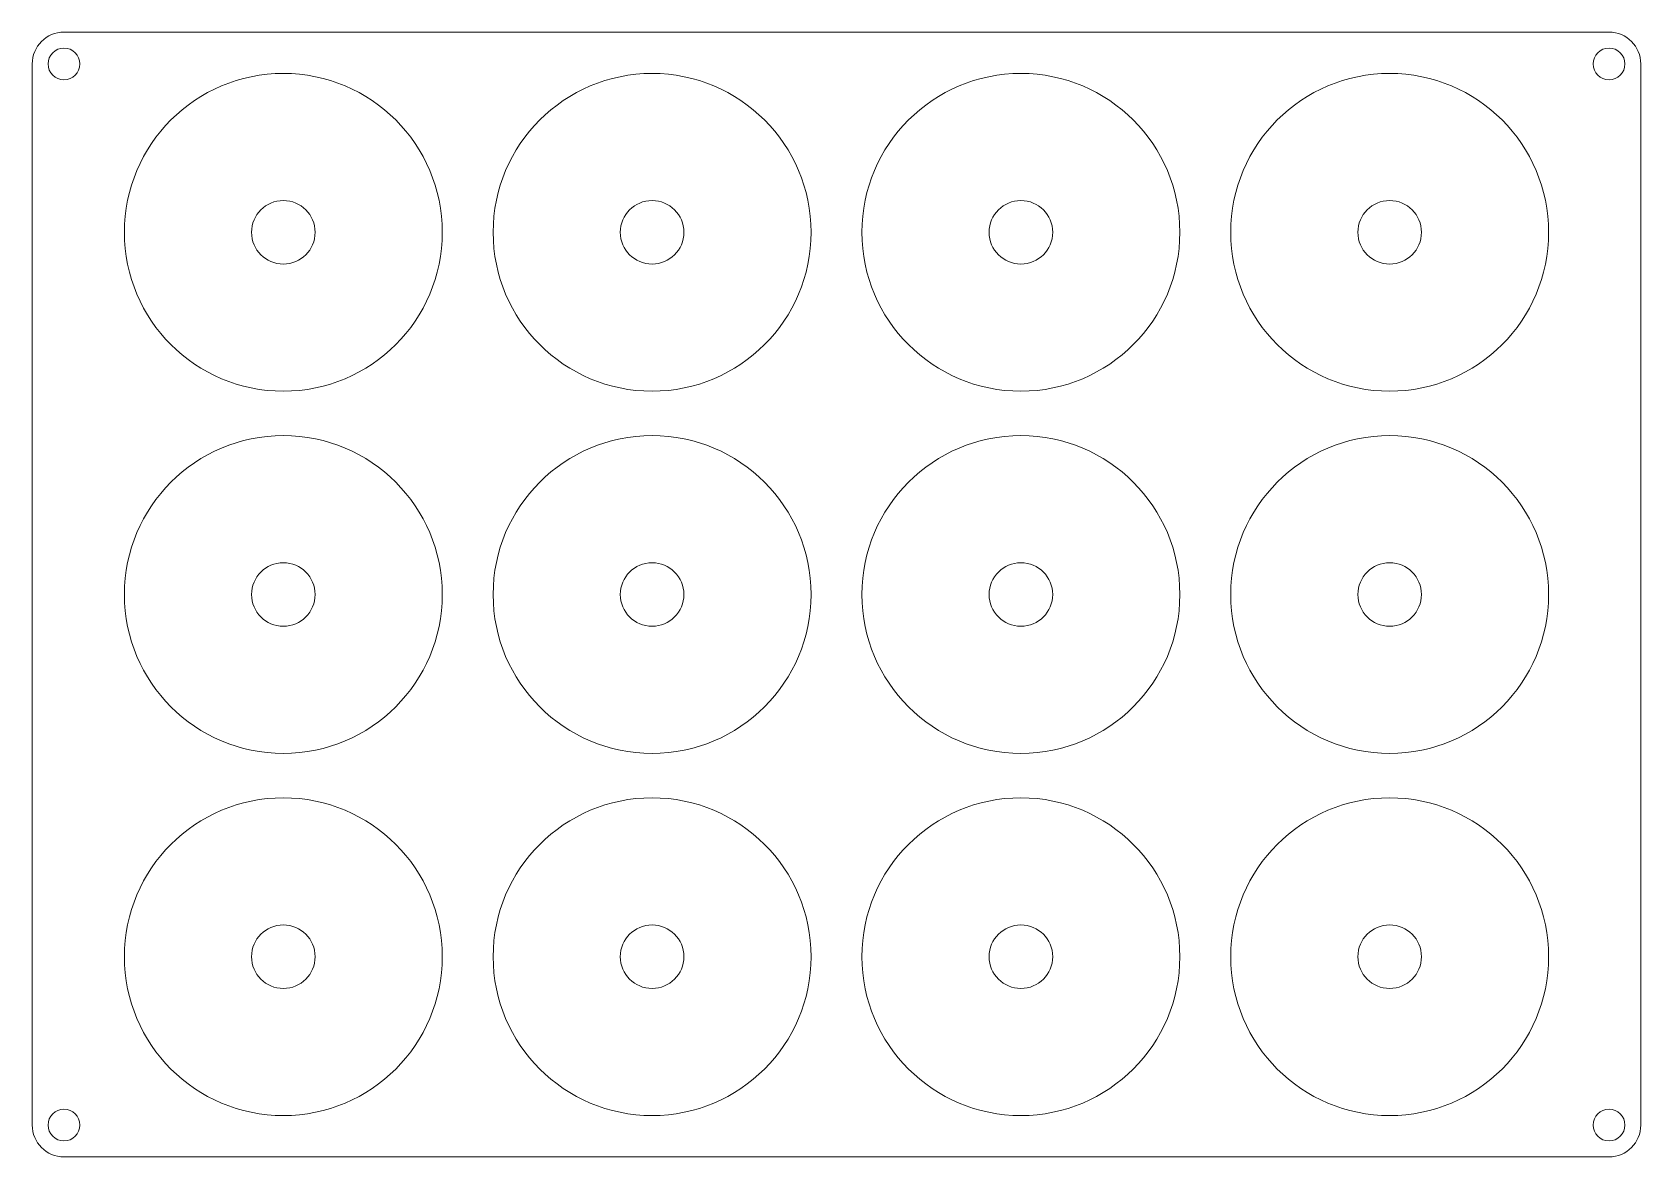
# Model space of a CAD drawing. Header units: millimetres. Extents: x 0 to 253, y 0 to 177.
import ezdxf

# ---------------------------------------------------------------- set-up
doc = ezdxf.new("R2010")
doc.units = ezdxf.units.MM
doc.layers.add('2. Mark (Vector)', color=5, linetype='Continuous', lineweight=5, true_color=0x0000ff)
doc.layers.add('3. Cut (Vector)', color=1, linetype='Continuous', lineweight=5, true_color=0xff0000)

msp = doc.modelspace()

# ---------------------------------------------------------------- linework, layer by layer
at = {"layer": '2. Mark (Vector)'}
for centre in [(39.5, 145.5), (97.5, 145.5), (155.5, 145.5), (213.5, 145.5), (39.5, 88.5), (97.5, 88.5), (155.5, 88.5), (213.5, 88.5), (39.5, 31.5), (97.5, 31.5), (155.5, 31.5), (213.5, 31.5)]:
    msp.add_circle(centre, 25, dxfattribs=at)
at = {"layer": '3. Cut (Vector)'}
for p, q in [((248, 177), (5, 177)), ((0, 172), (0, 5)), ((253, 5), (253, 172)), ((5, 0), (248, 0))]:
    msp.add_line(p, q, dxfattribs=at)
for centre, radius in [((5, 172), 2.5), ((248, 172), 2.5), ((39.5, 145.5), 5), ((97.5, 145.5), 5), ((155.5, 145.5), 5), ((213.5, 145.5), 5), ((39.5, 88.5), 5), ((97.5, 88.5), 5), ((155.5, 88.5), 5), ((213.5, 88.5), 5), ((39.5, 31.5), 5), ((97.5, 31.5), 5), ((155.5, 31.5), 5), ((213.5, 31.5), 5), ((5, 5), 2.5), ((248, 5), 2.5)]:
    msp.add_circle(centre, radius, dxfattribs=at)
for centre, start, end in [((5, 172), 90, 180), ((248, 172), 0, 90), ((5, 5), 180, 270), ((248, 5), 270, 0)]:
    msp.add_arc(centre, 5, start, end, dxfattribs=at)

doc.saveas('drawing.dxf')
